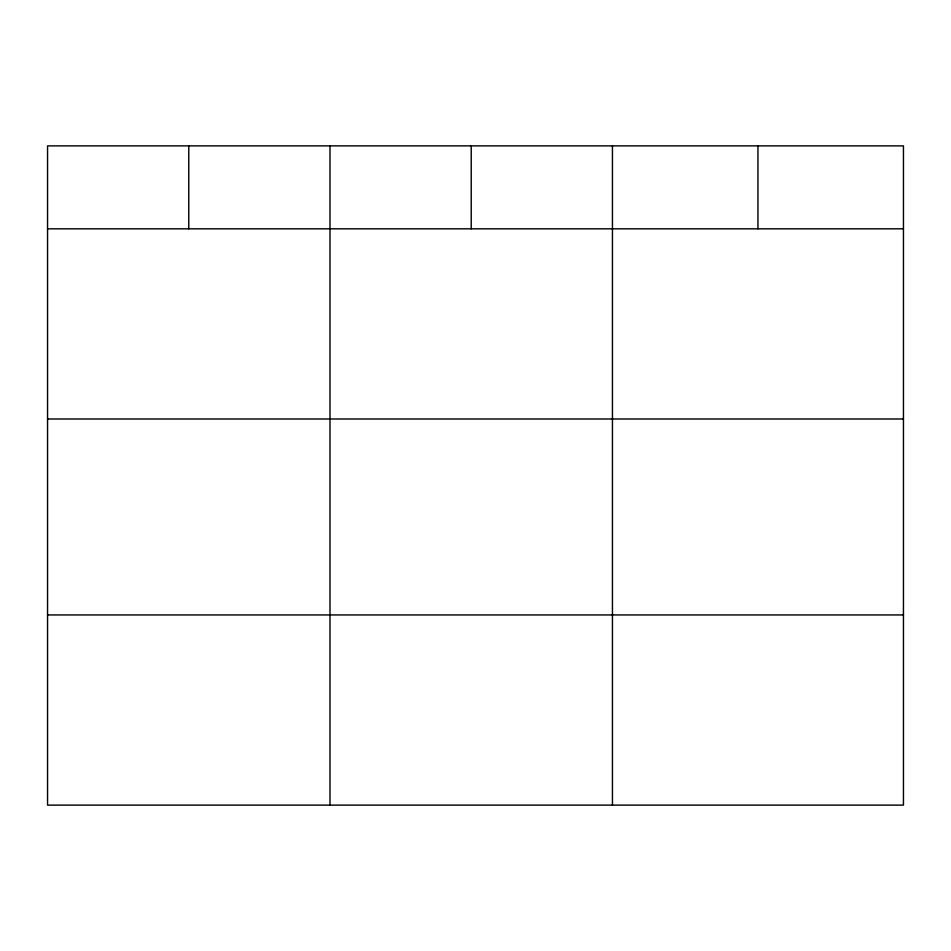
<?xml version="1.0" encoding="UTF-8"?>
<svg xmlns="http://www.w3.org/2000/svg" width="951" height="951" viewBox="0 0 951 951"><rect width="100%" height="100%" fill="white"/><g stroke="black" fill="none" stroke-linecap="round" stroke-linejoin="round"><path stroke-width="1.43" d="M903.45 228.822L903.45 805.117L47.55 805.117L47.55 145.883L903.45 145.883L903.45 228.822L47.55 228.822M47.55 418.999L903.45 418.999M47.55 614.94L903.45 614.94M757.947 145.883L757.947 228.822M612.444 145.883L612.444 805.117M471.22 145.883L471.22 228.822M329.997 145.883L329.997 805.117M188.774 145.883L188.774 228.822"/></g></svg>
